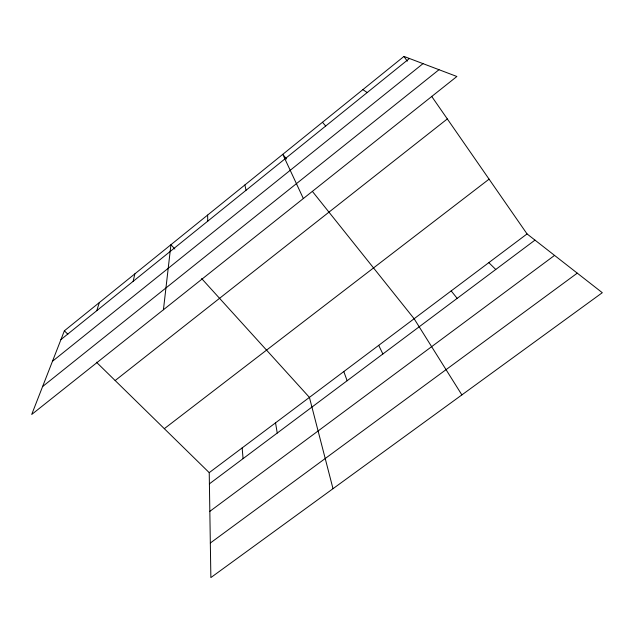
<?xml version="1.0" encoding="UTF-8"?>
<svg xmlns="http://www.w3.org/2000/svg" width="634" height="634" viewBox="0 0 634 634"><rect width="100%" height="100%" fill="white"/><g stroke="black" fill="none" stroke-linecap="round" stroke-linejoin="round"><path stroke-width="0.95" d="M163.429 309.757L170.934 244.708L174.833 249.011M133.156 281.337L134.844 273.872M96.756 310.7L99.332 302.569M64.367 330.813L31.7 414.47L456.884 76.492L403.977 56.418L64.367 330.813L67.854 334.229M60.943 339.578L409.429 58.486M52.479 361.269L423.013 63.638M42.613 386.534L438.997 69.708M115.158 380.543L447.319 118.93M164.325 428.679L489.076 179.153M209.228 472.647L527.052 233.922L602.3 292.702L210.868 577.582L209.228 472.647L96.416 362.188M209.402 483.845L534.977 240.12M209.838 511.353L554.552 255.407M210.329 543.021L577.265 273.151M362.878 89.624L367.189 92.564M488.822 262.642L495.764 269.474M201.62 278.54L309.424 397.391L333.008 488.695M322.484 122.259L325.686 126.031M451.186 290.911L457.169 298.368M286.489 158.975L282.788 154.339L303.345 198.545M312.396 191.397L414.129 318.743L461.877 394.903M403.977 56.418L407.282 61.189M431.619 96.289L527.052 233.922M378.704 345.348L382.888 353.978M343.81 371.564L347.139 380.733M244.89 184.954L246.016 190.295M275.536 422.838L277.248 433.062M242.148 447.921L243.076 458.644M207.611 215.077L207.77 221.147"/></g></svg>
